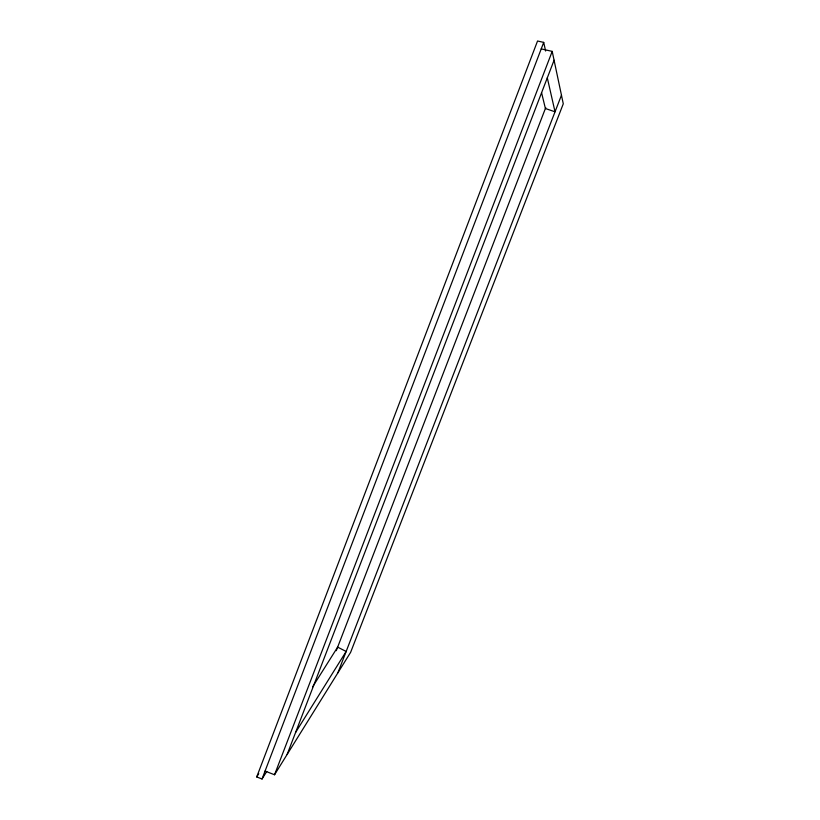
<?xml version="1.0" encoding="UTF-8"?>
<svg xmlns="http://www.w3.org/2000/svg" width="820" height="820" viewBox="0 0 820 820"><rect width="100%" height="100%" fill="white"/><g stroke="black" fill="none" stroke-linecap="round" stroke-linejoin="round"><path stroke-width="1.23" d="M266.777 771.425L262.031 779L256.721 776.929L537.551 41L543.711 42.394L545.618 51.035M262.031 779L543.711 42.394M265.055 771.077L274.536 774.756L552.198 51.383L541.231 48.882M274.536 774.756L287.154 754.41L554.074 60.229L552.198 51.383M336.272 650.68L545.761 107.553M337.891 672.82L561.464 95.192L554.074 60.229M287.154 754.41L350.632 652.33L563.278 103.802L561.454 95.192M295.6 732.444L346.153 651.47L337.645 647.123L312.594 686.883M256.721 776.929L258.761 773.69M541.569 92.701L545.403 108.517L555.037 111.797L547.299 77.828"/></g></svg>
